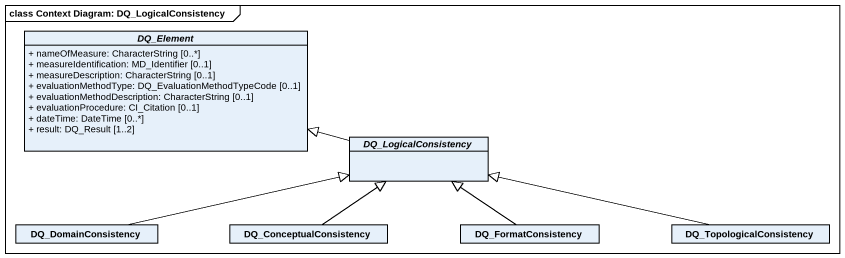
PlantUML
@startuml
mainframe class Context Diagram: DQ_LogicalConsistency
hide circle
hide empty members
skinparam classAttributeIconSize 0
abstract class DQ_Element {
  + nameOfMeasure: CharacterString [0..*]
  + measureIdentification: MD_Identifier [0..1]
  + measureDescription: CharacterString [0..1]
  + evaluationMethodType: DQ_EvaluationMethodTypeCode [0..1]
  + evaluationMethodDescription: CharacterString [0..1]
  + evaluationProcedure: CI_Citation [0..1]
  + dateTime: DateTime [0..*]
  + result: DQ_Result [1..2]
}
abstract class DQ_LogicalConsistency
class DQ_DomainConsistency
class DQ_ConceptualConsistency
class DQ_FormatConsistency
class DQ_TopologicalConsistency
DQ_LogicalConsistency -left-|> DQ_Element
DQ_DomainConsistency -right-|> DQ_LogicalConsistency
DQ_ConceptualConsistency -up-|> DQ_LogicalConsistency
DQ_FormatConsistency -up-|> DQ_LogicalConsistency
DQ_TopologicalConsistency -left-|> DQ_LogicalConsistency
@enduml
